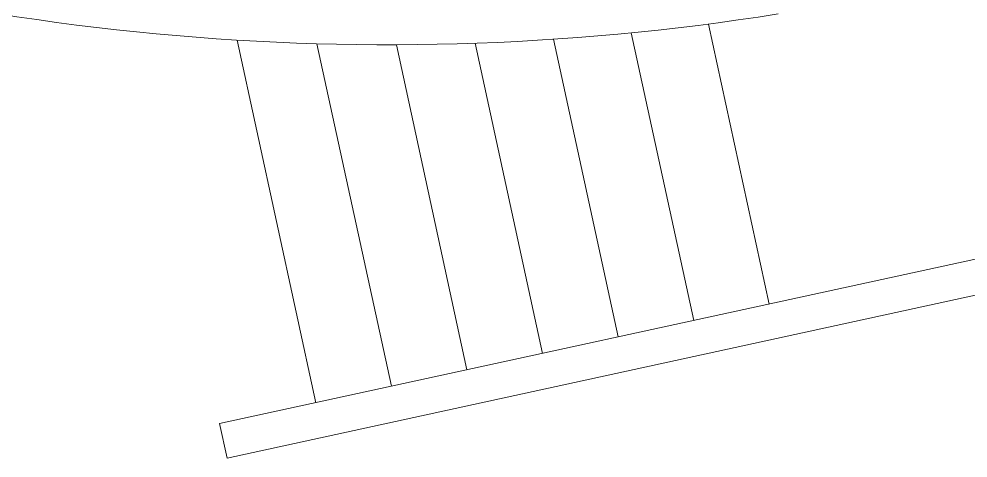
# Model space of a CAD drawing. Header units: millimetres. Extents: x -395 to 1008, y 9 to 692.
# Drawn here: x -328.68 to -324.631, y 31.54 to 33.412 of the extents above; entities that cross this region are included whole.
import ezdxf

# ---------------------------------------------------------------- set-up
doc = ezdxf.new("R2010")
doc.units = ezdxf.units.MM
doc.header["$LTSCALE"] = 0.1
doc.header["$MEASUREMENT"] = 0
doc.layers.add('.10 ultra fina', color=240, linetype='Continuous', lineweight=5)

# ---------------------------------------------------------------- blocks, each defined once
blk = doc.blocks.new('etwew')
at = {"layer": '.10 ultra fina', "color": 240, "lineweight": 5}
for p, q in [((367.4614, 93.4767), (367.7209, 92.2833)), ((367.1319, 93.4392), (367.3985, 92.2132)), ((365.4501, 93.4082), (365.7862, 91.8626)), ((365.7911, 93.3929), (366.1086, 91.9327)), ((366.1298, 93.3886), (366.4311, 92.0029)), ((366.4661, 93.3949), (366.7535, 92.073)), ((366.8001, 93.4119), (367.076, 92.1431)), ((365.3757, 91.7734), (371.825, 93.1757)), ((371.8569, 93.0292), (365.4076, 91.6268)), ((365.4076, 91.6268), (365.3757, 91.7734))]:
    blk.add_line(p, q, dxfattribs=at)
blk.add_arc((366.0968, 103.9885), 10.6, 249.32023, 279.02268, dxfattribs=at)

msp = doc.modelspace()

# ---------------------------------------------------------------- block references
at = {"layer": '.10 ultra fina', "color": 240, "lineweight": 5}
msp.add_blockref('etwew', (-693.1998, -60.0867), dxfattribs=at)

doc.saveas('drawing.dxf')
